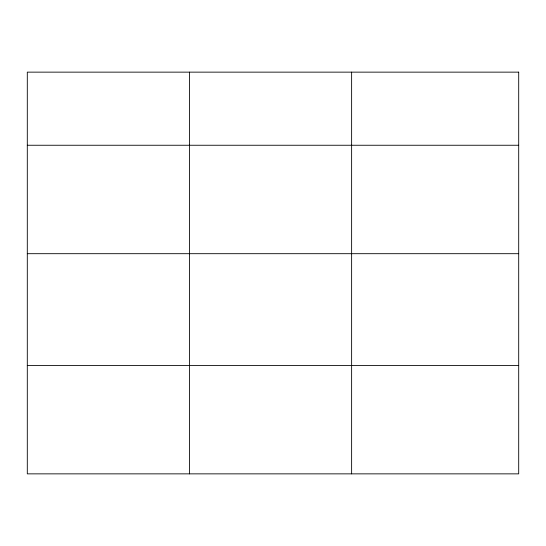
<?xml version="1.0" encoding="UTF-8"?>
<svg xmlns="http://www.w3.org/2000/svg" width="546" height="546" viewBox="0 0 546 546"><rect width="100%" height="100%" fill="white"/><g stroke="black" fill="none" stroke-linecap="round" stroke-linejoin="round"><path stroke-width="0.82" d="M27.3 145.25L518.7 145.25M27.3 253.692L518.7 253.692M27.3 365.417L518.7 365.417M351.624 72.14L351.624 473.86M189.462 72.14L189.462 473.86M518.7 72.14L27.3 72.14L27.3 473.86L518.7 473.86L518.7 72.14"/></g></svg>
